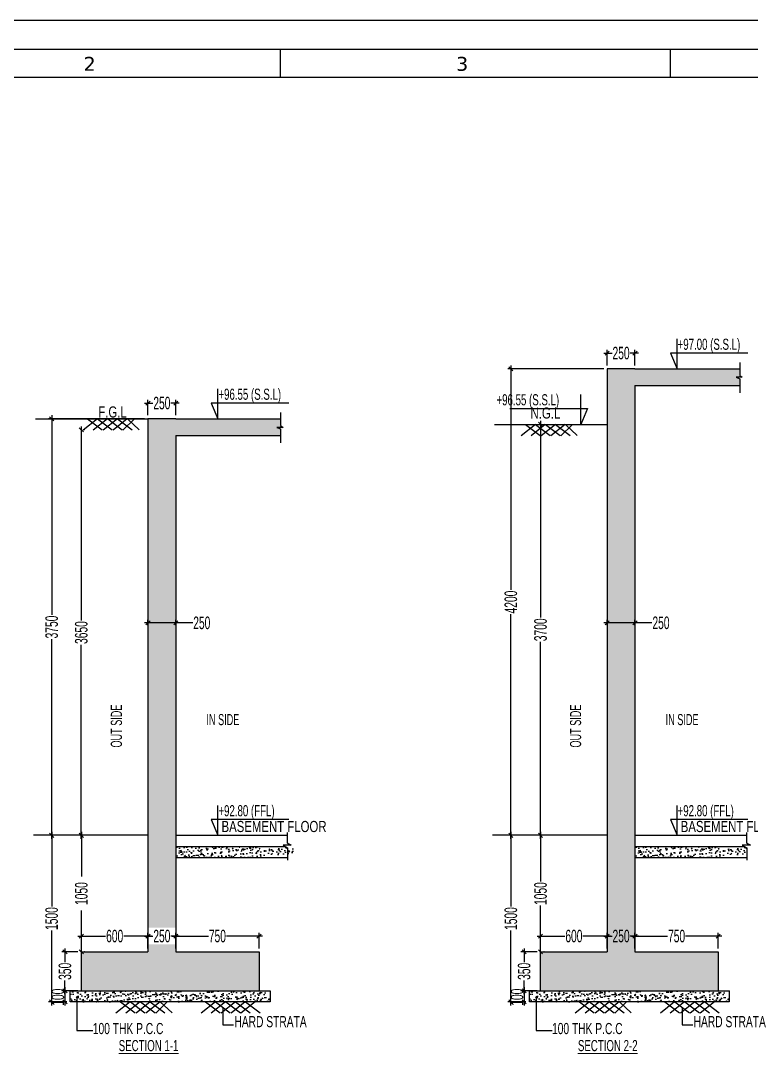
# Model space of a CAD drawing. Extents: x 1878645 to 3043969, y -1160829 to -603973.
# Drawn here: x 2182562 to 2189143, y -714826 to -705527 of the extents above; entities that cross this region are included whole.
import ezdxf

# ---------------------------------------------------------------- set-up
doc = ezdxf.new("R2010")
doc.units = 0
doc.header["$LTSCALE"] = 100
doc.header["$PDMODE"] = 66
doc.linetypes.add('CONTINOUS', pattern=[0])
doc.linetypes.add('CONTINULUS', pattern=[0])
doc.layers.get('Defpoints').update_dxf_attribs({"lineweight": 0})
for name, color, linetype in [('C-HAT', 8, 'Continuous'), ('C-HATCH', 14, 'Continuous'), ('C-RETAINING WALL DETAILS', 4, 'Continuous'), ('C-T6-T7- PCC HATCH', 8, 'CONTINOUS'), ('Dim', 3, 'Continuous'), ('S-DIM', 9, 'Continuous'), ('S-LEVEL MARK', 4, 'Continuous')]:
    doc.layers.add(name, color=color, linetype=linetype)
doc.layers.add('STR-DIM', color=1, linetype='CONTINOUS', lineweight=5)
doc.styles.add('SOBHA', font='swisscl.ttf')
doc.styles.add('sobha.sed', font='swisscl.ttf', dxfattribs={"width": 0.8})
doc.styles.get("Standard").update_dxf_attribs({"font": 'verdana.ttf'})
doc.dimstyles.new('S-25 MM', dxfattribs={"dimscale": 25, "dimtxt": 2.5, "dimasz": 1.5, "dimexe": 1.15, "dimexo": 1.25, "dimgap": 0.1, "dimtad": 0, "dimdec": 0, "dimrnd": 0.0005, "dimzin": 0, "dimdsep": 46, "dimtxsty": 'sobha.sed', "dimblk": 'OBLIQUE', "dimcen": 0.09, "dimdle": 1.25, "dimclrd": 8, "dimclre": 8, "dimclrt": 6, "dimadec": 0, "dimazin": 0, "dimtfac": 1, "dimtdec": 0, "dimtofl": 0, "dimtmove": 1, "dimatfit": 3, "dimfxl": 1, "dimtolj": 1, "dimtzin": 0, "dimlwd": -1, "dimlwe": -1, "dimarcsym": 0})

# ---------------------------------------------------------------- blocks, each defined once
blk = doc.blocks.new('_OBLIQUE')
at = {"color": 0, "linetype": 'ByBlock'}
blk.add_line((-0.5, -0.5), (0.5, 0.5), dxfattribs=at)
blk = doc.blocks.new('*D183')
at = {"layer": 'Defpoints', "color": 0, "transparency": 16777216}
for p in [(2183108.8, -713912.1), (2182961.1, -714262.1), (2183108.8, -714262.1)]:
    blk.add_point(p, dxfattribs=at)
at = {"layer": 'Dim', "color": 8, "transparency": 16777216}
for p, q in [((2183077.6, -713912.1), (2182932.4, -713912.1)), ((2182961.1, -713880.9), (2182961.1, -714005.9)), ((2182961.1, -714293.4), (2182961.1, -714168.3)), ((2183077.6, -714262.1), (2182932.4, -714262.1))]:
    blk.add_line(p, q, dxfattribs=at)
at = {"layer": 'Dim', "color": 8, "transparency": 16777216, "xscale": 37.5, "yscale": 37.5, "zscale": 37.5}
for p, rotation in [((2182961.1, -713912.1), 90), ((2182961.1, -714262.1), 270)]:
    blk.add_blockref('_OBLIQUE', p, dxfattribs=dict(at, rotation=rotation))
at = {"layer": 'Dim', "color": 6, "transparency": 16777216, "insert": (2182961.1, -714087.1), "char_height": 112.5, "attachment_point": 5, "rotation": 90, "style": 'sobha.sed'}
blk.add_mtext('\\A1;350', dxfattribs=at)
blk = doc.blocks.new('*D184')
at = {"layer": 'Defpoints', "color": 0, "transparency": 16777216}
for p in [(2183708.8, -713770.3), (2183708.8, -713821), (2183958.8, -713821)]:
    blk.add_point(p, dxfattribs=at)
at = {"layer": 'Dim', "color": 8, "transparency": 16777216}
for p, q in [((2183708.8, -713789.7), (2183708.8, -713741.5)), ((2183958.8, -713789.7), (2183958.8, -713741.5)), ((2183677.6, -713770.3), (2183752.7, -713770.3)), ((2183990.1, -713770.3), (2183914.9, -713770.3))]:
    blk.add_line(p, q, dxfattribs=at)
at = {"layer": 'Dim', "color": 8, "transparency": 16777216, "xscale": 37.5, "yscale": 37.5, "zscale": 37.5, "rotation": 180}
blk.add_blockref('_OBLIQUE', (2183708.8, -713770.3), dxfattribs=at)
at = {"layer": 'Dim', "color": 8, "transparency": 16777216, "xscale": 37.5, "yscale": 37.5, "zscale": 37.5}
blk.add_blockref('_OBLIQUE', (2183958.8, -713770.3), dxfattribs=at)
at = {"layer": 'Dim', "color": 6, "transparency": 16777216, "insert": (2183833.8, -713770.3), "char_height": 112.5, "attachment_point": 5, "style": 'sobha.sed'}
blk.add_mtext('\\A1;250', dxfattribs=at)
blk = doc.blocks.new('*D185')
at = {"layer": 'Defpoints', "color": 0, "transparency": 16777216}
for p in [(2183008.8, -714262.1), (2182961.1, -714362.1), (2183008.8, -714362.1)]:
    blk.add_point(p, dxfattribs=at)
at = {"layer": 'Dim', "color": 8, "transparency": 16777216}
for p, q in [((2182977.6, -714262.1), (2182932.4, -714262.1)), ((2182961.1, -714230.9), (2182961.1, -714393.4)), ((2182977.6, -714362.1), (2182932.4, -714362.1))]:
    blk.add_line(p, q, dxfattribs=at)
at = {"layer": 'Dim', "color": 8, "transparency": 16777216, "xscale": 37.5, "yscale": 37.5, "zscale": 37.5}
for p, rotation in [((2182961.1, -714262.1), 90), ((2182961.1, -714362.1), 270)]:
    blk.add_blockref('_OBLIQUE', p, dxfattribs=dict(at, rotation=rotation))
at = {"layer": 'Dim', "color": 6, "transparency": 16777216, "insert": (2182897.4, -714320.1), "char_height": 112.5, "attachment_point": 5, "rotation": 90, "style": 'sobha.sed'}
blk.add_mtext('\\A1;100', dxfattribs=at)
blk = doc.blocks.new('*D186')
at = {"layer": 'Defpoints', "color": 0, "transparency": 16777216}
for p in [(2182841.4, -712862.1), (2183047.7, -712862.1), (2183008.8, -714362.1)]:
    blk.add_point(p, dxfattribs=at)
at = {"layer": 'Dim', "color": 8, "transparency": 16777216}
for p, q in [((2183016.4, -712862.1), (2182812.6, -712862.1)), ((2182841.4, -712830.9), (2182841.4, -713503.8)), ((2182841.4, -714393.4), (2182841.4, -713720.4)), ((2182977.6, -714362.1), (2182812.6, -714362.1))]:
    blk.add_line(p, q, dxfattribs=at)
at = {"layer": 'Dim', "color": 8, "transparency": 16777216, "xscale": 37.5, "yscale": 37.5, "zscale": 37.5}
for p, rotation in [((2182841.4, -712862.1), 90), ((2182841.4, -714362.1), 270)]:
    blk.add_blockref('_OBLIQUE', p, dxfattribs=dict(at, rotation=rotation))
at = {"layer": 'Dim', "color": 6, "transparency": 16777216, "insert": (2182841.4, -713612.1), "char_height": 112.5, "attachment_point": 5, "rotation": 90, "style": 'sobha.sed'}
blk.add_mtext('\\A1;1500', dxfattribs=at)
blk = doc.blocks.new('*D187')
at = {"layer": 'Defpoints', "color": 0, "transparency": 16777216}
for p in [(2183708.8, -708971.1), (2183708.8, -709112.1), (2183958.8, -709112.1)]:
    blk.add_point(p, dxfattribs=at)
at = {"layer": 'Dim', "color": 8, "transparency": 16777216}
for p, q in [((2183677.6, -708971.1), (2183752.7, -708971.1)), ((2183708.8, -709080.9), (2183708.8, -708942.3)), ((2183990.1, -708971.1), (2183914.9, -708971.1)), ((2183958.8, -709080.9), (2183958.8, -708942.3))]:
    blk.add_line(p, q, dxfattribs=at)
at = {"layer": 'Dim', "color": 8, "transparency": 16777216, "xscale": 37.5, "yscale": 37.5, "zscale": 37.5, "rotation": 180}
blk.add_blockref('_OBLIQUE', (2183708.8, -708971.1), dxfattribs=at)
at = {"layer": 'Dim', "color": 8, "transparency": 16777216, "xscale": 37.5, "yscale": 37.5, "zscale": 37.5}
blk.add_blockref('_OBLIQUE', (2183958.8, -708971.1), dxfattribs=at)
at = {"layer": 'Dim', "color": 6, "transparency": 16777216, "insert": (2183833.8, -708971.1), "char_height": 112.5, "attachment_point": 5, "style": 'sobha.sed'}
blk.add_mtext('\\A1;250', dxfattribs=at)
blk = doc.blocks.new('*D188')
at = {"layer": 'Defpoints', "color": 0}
for p in [(2183108.8, -712862.1), (2183108.8, -712862.1), (2183108.8, -713912.1)]:
    blk.add_point(p, dxfattribs=at)
at = {"layer": 'Dim', "color": 8}
for p, q in [((2183108.8, -712830.9), (2183108.8, -713234.6)), ((2183140.1, -712862.1), (2183137.6, -712862.1)), ((2183108.8, -713943.4), (2183108.8, -713539.6)), ((2183140.1, -713912.1), (2183137.6, -713912.1))]:
    blk.add_line(p, q, dxfattribs=at)
at = {"layer": 'Dim', "color": 8, "xscale": 37.5, "yscale": 37.5, "zscale": 37.5}
for p, rotation in [((2183108.8, -712862.1), 90), ((2183108.8, -713912.1), 270)]:
    blk.add_blockref('_OBLIQUE', p, dxfattribs=dict(at, rotation=rotation))
at = {"layer": 'Dim', "color": 6, "insert": (2183108.8, -713387.1), "char_height": 112.5, "attachment_point": 5, "rotation": 90, "style": 'sobha.sed'}
blk.add_mtext('\\A1;1050', dxfattribs=at)
blk = doc.blocks.new('*D189')
at = {"layer": 'Defpoints', "color": 0, "transparency": 16777216}
for p in [(2183108.4, -709212.1), (2183108.4, -709212.1), (2183108.4, -712862.1)]:
    blk.add_point(p, dxfattribs=at)
at = {"layer": 'Dim', "color": 8, "transparency": 16777216}
for p, q in [((2183108.4, -709180.9), (2183108.4, -710927.8)), ((2183139.6, -709212.1), (2183137.1, -709212.1)), ((2183108.4, -712893.4), (2183108.4, -711146.5)), ((2183139.6, -712862.1), (2183137.1, -712862.1))]:
    blk.add_line(p, q, dxfattribs=at)
at = {"layer": 'Dim', "color": 8, "transparency": 16777216, "xscale": 37.5, "yscale": 37.5, "zscale": 37.5}
for p, rotation in [((2183108.4, -709212.1), 90), ((2183108.4, -712862.1), 270)]:
    blk.add_blockref('_OBLIQUE', p, dxfattribs=dict(at, rotation=rotation))
at = {"layer": 'Dim', "color": 6, "transparency": 16777216, "insert": (2183108.4, -711037.1), "char_height": 112.5, "attachment_point": 5, "rotation": 90, "style": 'sobha.sed'}
blk.add_mtext('\\A1;3650', dxfattribs=at)
blk = doc.blocks.new('*D190')
at = {"layer": 'Defpoints', "color": 0, "transparency": 16777216}
for p in [(2187244.5, -713912.1), (2187096.8, -714262.1), (2187244.5, -714262.1)]:
    blk.add_point(p, dxfattribs=at)
at = {"layer": 'Dim', "color": 8, "transparency": 16777216}
for p, q in [((2187213.2, -713912.1), (2187068.1, -713912.1)), ((2187096.8, -713880.9), (2187096.8, -714005.9)), ((2187096.8, -714293.4), (2187096.8, -714168.3)), ((2187213.2, -714262.1), (2187068.1, -714262.1))]:
    blk.add_line(p, q, dxfattribs=at)
at = {"layer": 'Dim', "color": 8, "transparency": 16777216, "xscale": 37.5, "yscale": 37.5, "zscale": 37.5}
for p, rotation in [((2187096.8, -713912.1), 90), ((2187096.8, -714262.1), 270)]:
    blk.add_blockref('_OBLIQUE', p, dxfattribs=dict(at, rotation=rotation))
at = {"layer": 'Dim', "color": 6, "transparency": 16777216, "insert": (2187096.8, -714087.1), "char_height": 112.5, "attachment_point": 5, "rotation": 90, "style": 'sobha.sed'}
blk.add_mtext('\\A1;350', dxfattribs=at)
blk = doc.blocks.new('*D191')
at = {"layer": 'Defpoints', "color": 0, "transparency": 16777216}
for p in [(2187144.5, -714262.1), (2187096.8, -714362.1), (2187144.5, -714362.1)]:
    blk.add_point(p, dxfattribs=at)
at = {"layer": 'Dim', "color": 8, "transparency": 16777216}
for p, q in [((2187113.2, -714262.1), (2187068.1, -714262.1)), ((2187096.8, -714230.9), (2187096.8, -714393.4)), ((2187113.2, -714362.1), (2187068.1, -714362.1))]:
    blk.add_line(p, q, dxfattribs=at)
at = {"layer": 'Dim', "color": 8, "transparency": 16777216, "xscale": 37.5, "yscale": 37.5, "zscale": 37.5}
for p, rotation in [((2187096.8, -714262.1), 90), ((2187096.8, -714362.1), 270)]:
    blk.add_blockref('_OBLIQUE', p, dxfattribs=dict(at, rotation=rotation))
at = {"layer": 'Dim', "color": 6, "transparency": 16777216, "insert": (2187033.1, -714320.1), "char_height": 112.5, "attachment_point": 5, "rotation": 90, "style": 'sobha.sed'}
blk.add_mtext('\\A1;100', dxfattribs=at)
blk = doc.blocks.new('*D192')
at = {"layer": 'Defpoints', "color": 0, "transparency": 16777216}
for p in [(2186977, -712862.1), (2187183.4, -712862.1), (2187144.5, -714362.1)]:
    blk.add_point(p, dxfattribs=at)
at = {"layer": 'Dim', "color": 8, "transparency": 16777216}
for p, q in [((2187152.1, -712862.1), (2186948.3, -712862.1)), ((2186977, -712830.9), (2186977, -713503.8)), ((2186977, -714393.4), (2186977, -713720.4)), ((2187113.2, -714362.1), (2186948.3, -714362.1))]:
    blk.add_line(p, q, dxfattribs=at)
at = {"layer": 'Dim', "color": 8, "transparency": 16777216, "xscale": 37.5, "yscale": 37.5, "zscale": 37.5}
for p, rotation in [((2186977, -712862.1), 90), ((2186977, -714362.1), 270)]:
    blk.add_blockref('_OBLIQUE', p, dxfattribs=dict(at, rotation=rotation))
at = {"layer": 'Dim', "color": 6, "transparency": 16777216, "insert": (2186977, -713612.1), "char_height": 112.5, "attachment_point": 5, "rotation": 90, "style": 'sobha.sed'}
blk.add_mtext('\\A1;1500', dxfattribs=at)
blk = doc.blocks.new('*D193')
at = {"layer": 'Defpoints', "color": 0, "transparency": 16777216}
for p in [(2187844.5, -708521.1), (2187844.5, -708662.1), (2188094.5, -708662.1)]:
    blk.add_point(p, dxfattribs=at)
at = {"layer": 'Dim', "color": 8, "transparency": 16777216}
for p, q in [((2187813.2, -708521.1), (2187888.4, -708521.1)), ((2187844.5, -708630.9), (2187844.5, -708492.3)), ((2188125.7, -708521.1), (2188050.6, -708521.1)), ((2188094.5, -708630.9), (2188094.5, -708492.3))]:
    blk.add_line(p, q, dxfattribs=at)
at = {"layer": 'Dim', "color": 8, "transparency": 16777216, "xscale": 37.5, "yscale": 37.5, "zscale": 37.5, "rotation": 180}
blk.add_blockref('_OBLIQUE', (2187844.5, -708521.1), dxfattribs=at)
at = {"layer": 'Dim', "color": 8, "transparency": 16777216, "xscale": 37.5, "yscale": 37.5, "zscale": 37.5}
blk.add_blockref('_OBLIQUE', (2188094.5, -708521.1), dxfattribs=at)
at = {"layer": 'Dim', "color": 6, "transparency": 16777216, "insert": (2187969.5, -708521.1), "char_height": 112.5, "attachment_point": 5, "style": 'sobha.sed'}
blk.add_mtext('\\A1;250', dxfattribs=at)
blk = doc.blocks.new('*D194')
at = {"layer": 'Defpoints', "color": 0, "transparency": 16777216}
for p in [(2187244.5, -712862.1), (2187244.5, -712862.1), (2187244.5, -713912.1)]:
    blk.add_point(p, dxfattribs=at)
at = {"layer": 'Dim', "color": 8, "transparency": 16777216}
for p, q in [((2187244.5, -712830.9), (2187244.5, -713278.8)), ((2187275.7, -712862.1), (2187273.2, -712862.1)), ((2187244.5, -713943.4), (2187244.5, -713495.4)), ((2187275.7, -713912.1), (2187273.2, -713912.1))]:
    blk.add_line(p, q, dxfattribs=at)
at = {"layer": 'Dim', "color": 8, "transparency": 16777216, "xscale": 37.5, "yscale": 37.5, "zscale": 37.5}
for p, rotation in [((2187244.5, -712862.1), 90), ((2187244.5, -713912.1), 270)]:
    blk.add_blockref('_OBLIQUE', p, dxfattribs=dict(at, rotation=rotation))
at = {"layer": 'Dim', "color": 6, "transparency": 16777216, "insert": (2187244.5, -713387.1), "char_height": 112.5, "attachment_point": 5, "rotation": 90, "style": 'sobha.sed'}
blk.add_mtext('\\A1;1050', dxfattribs=at)
blk = doc.blocks.new('*D195')
at = {"layer": 'Defpoints', "color": 0, "transparency": 16777216}
for p in [(2187244.1, -709162.1), (2187244.5, -709162.1), (2187244.5, -712862.1)]:
    blk.add_point(p, dxfattribs=at)
at = {"layer": 'Dim', "color": 8, "transparency": 16777216}
for p, q in [((2187244.5, -709130.9), (2187244.5, -710902.8)), ((2187275.3, -709162.1), (2187273.2, -709162.1)), ((2187244.5, -712893.4), (2187244.5, -711121.5)), ((2187275.7, -712862.1), (2187273.2, -712862.1))]:
    blk.add_line(p, q, dxfattribs=at)
at = {"layer": 'Dim', "color": 8, "transparency": 16777216, "xscale": 37.5, "yscale": 37.5, "zscale": 37.5}
for p, rotation in [((2187244.5, -709162.1), 90), ((2187244.5, -712862.1), 270)]:
    blk.add_blockref('_OBLIQUE', p, dxfattribs=dict(at, rotation=rotation))
at = {"layer": 'Dim', "color": 6, "transparency": 16777216, "insert": (2187244.5, -711012.1), "char_height": 112.5, "attachment_point": 5, "rotation": 90, "style": 'sobha.sed'}
blk.add_mtext('\\A1;3700', dxfattribs=at)
blk = doc.blocks.new('*D196')
at = {"layer": 'Defpoints', "color": 0, "transparency": 16777216}
for p in [(2183708.8, -713770.3), (2183108.8, -713912.1), (2183708.8, -713912.1)]:
    blk.add_point(p, dxfattribs=at)
at = {"layer": 'Dim', "color": 8, "transparency": 16777216}
for p, q in [((2183108.8, -713880.9), (2183108.8, -713741.5)), ((2183708.8, -713880.9), (2183708.8, -713741.5)), ((2183077.6, -713770.3), (2183327.5, -713770.3)), ((2183740.1, -713770.3), (2183490.1, -713770.3))]:
    blk.add_line(p, q, dxfattribs=at)
at = {"layer": 'Dim', "color": 8, "transparency": 16777216, "xscale": 37.5, "yscale": 37.5, "zscale": 37.5, "rotation": 180}
blk.add_blockref('_OBLIQUE', (2183108.8, -713770.3), dxfattribs=at)
at = {"layer": 'Dim', "color": 8, "transparency": 16777216, "xscale": 37.5, "yscale": 37.5, "zscale": 37.5}
blk.add_blockref('_OBLIQUE', (2183708.8, -713770.3), dxfattribs=at)
at = {"layer": 'Dim', "color": 6, "transparency": 16777216, "insert": (2183408.8, -713770.3), "char_height": 112.5, "attachment_point": 5, "style": 'sobha.sed'}
blk.add_mtext('\\A1;600', dxfattribs=at)
blk = doc.blocks.new('*D197')
at = {"layer": 'Defpoints', "color": 0, "transparency": 16777216}
for p in [(2184708.8, -713770.3), (2183958.8, -713912.1), (2184708.8, -713912.1)]:
    blk.add_point(p, dxfattribs=at)
at = {"layer": 'Dim', "color": 8, "transparency": 16777216}
for p, q in [((2183958.8, -713880.9), (2183958.8, -713741.5)), ((2184708.8, -713880.9), (2184708.8, -713741.5)), ((2183927.6, -713770.3), (2184253, -713770.3)), ((2184740.1, -713770.3), (2184414.7, -713770.3))]:
    blk.add_line(p, q, dxfattribs=at)
at = {"layer": 'Dim', "color": 8, "transparency": 16777216, "xscale": 37.5, "yscale": 37.5, "zscale": 37.5, "rotation": 180}
blk.add_blockref('_OBLIQUE', (2183958.8, -713770.3), dxfattribs=at)
at = {"layer": 'Dim', "color": 8, "transparency": 16777216, "xscale": 37.5, "yscale": 37.5, "zscale": 37.5}
blk.add_blockref('_OBLIQUE', (2184708.8, -713770.3), dxfattribs=at)
at = {"layer": 'Dim', "color": 6, "transparency": 16777216, "insert": (2184333.8, -713770.3), "char_height": 112.5, "attachment_point": 5, "style": 'sobha.sed'}
blk.add_mtext('\\A1;750', dxfattribs=at)
blk = doc.blocks.new('*D198')
at = {"layer": 'Defpoints', "color": 0, "transparency": 16777216}
for p in [(2182841.4, -709112.1), (2183708.8, -709112.1), (2183047.7, -712862.1)]:
    blk.add_point(p, dxfattribs=at)
at = {"layer": 'Dim', "color": 8, "transparency": 16777216}
for p, q in [((2182841.4, -709080.9), (2182841.4, -710877.8)), ((2183677.6, -709112.1), (2182812.6, -709112.1)), ((2182841.4, -712893.4), (2182841.4, -711096.5)), ((2183016.4, -712862.1), (2182812.6, -712862.1))]:
    blk.add_line(p, q, dxfattribs=at)
at = {"layer": 'Dim', "color": 8, "transparency": 16777216, "xscale": 37.5, "yscale": 37.5, "zscale": 37.5}
for p, rotation in [((2182841.4, -709112.1), 90), ((2182841.4, -712862.1), 270)]:
    blk.add_blockref('_OBLIQUE', p, dxfattribs=dict(at, rotation=rotation))
at = {"layer": 'Dim', "color": 6, "transparency": 16777216, "insert": (2182841.4, -710987.1), "char_height": 112.5, "attachment_point": 5, "rotation": 90, "style": 'sobha.sed'}
blk.add_mtext('\\A1;3750', dxfattribs=at)
blk = doc.blocks.new('*D199')
at = {"layer": 'Defpoints', "color": 0, "transparency": 16777216}
for p in [(2186977, -708662.1), (2187844.5, -708662.1), (2187183.4, -712862.1)]:
    blk.add_point(p, dxfattribs=at)
at = {"layer": 'Dim', "color": 8, "transparency": 16777216}
for p, q in [((2186977, -708630.9), (2186977, -710652.2)), ((2187813.2, -708662.1), (2186948.3, -708662.1)), ((2186977, -712893.4), (2186977, -710872)), ((2187152.1, -712862.1), (2186948.3, -712862.1))]:
    blk.add_line(p, q, dxfattribs=at)
at = {"layer": 'Dim', "color": 8, "transparency": 16777216, "xscale": 37.5, "yscale": 37.5, "zscale": 37.5}
for p, rotation in [((2186977, -708662.1), 90), ((2186977, -712862.1), 270)]:
    blk.add_blockref('_OBLIQUE', p, dxfattribs=dict(at, rotation=rotation))
at = {"layer": 'Dim', "color": 6, "transparency": 16777216, "insert": (2186977, -710762.1), "char_height": 112.5, "attachment_point": 5, "rotation": 90, "style": 'sobha.sed'}
blk.add_mtext('\\A1;4200', dxfattribs=at)
blk = doc.blocks.new('*D213')
at = {"layer": 'Defpoints', "color": 0, "transparency": 16777216}
for p in [(2187844.5, -713770.3), (2187244.5, -713912.1), (2187844.5, -713912.1)]:
    blk.add_point(p, dxfattribs=at)
at = {"layer": 'Dim', "color": 8, "transparency": 16777216}
for p, q in [((2187244.5, -713880.9), (2187244.5, -713741.5)), ((2187844.5, -713880.9), (2187844.5, -713741.5)), ((2187213.2, -713770.3), (2187463.2, -713770.3)), ((2187875.7, -713770.3), (2187625.8, -713770.3))]:
    blk.add_line(p, q, dxfattribs=at)
at = {"layer": 'Dim', "color": 8, "transparency": 16777216, "xscale": 37.5, "yscale": 37.5, "zscale": 37.5, "rotation": 180}
blk.add_blockref('_OBLIQUE', (2187244.5, -713770.3), dxfattribs=at)
at = {"layer": 'Dim', "color": 8, "transparency": 16777216, "xscale": 37.5, "yscale": 37.5, "zscale": 37.5}
blk.add_blockref('_OBLIQUE', (2187844.5, -713770.3), dxfattribs=at)
at = {"layer": 'Dim', "color": 6, "transparency": 16777216, "insert": (2187544.5, -713770.3), "char_height": 112.5, "attachment_point": 5, "style": 'sobha.sed'}
blk.add_mtext('\\A1;600', dxfattribs=at)
blk = doc.blocks.new('*D217')
at = {"layer": 'Defpoints', "color": 0, "transparency": 16777216}
for p in [(2187844.5, -713770.3), (2187844.5, -713821), (2188094.5, -713821)]:
    blk.add_point(p, dxfattribs=at)
at = {"layer": 'Dim', "color": 8, "transparency": 16777216}
for p, q in [((2187844.5, -713789.7), (2187844.5, -713741.5)), ((2188094.5, -713789.7), (2188094.5, -713741.5)), ((2187813.2, -713770.3), (2187888.4, -713770.3)), ((2188125.7, -713770.3), (2188050.6, -713770.3))]:
    blk.add_line(p, q, dxfattribs=at)
at = {"layer": 'Dim', "color": 8, "transparency": 16777216, "xscale": 37.5, "yscale": 37.5, "zscale": 37.5, "rotation": 180}
blk.add_blockref('_OBLIQUE', (2187844.5, -713770.3), dxfattribs=at)
at = {"layer": 'Dim', "color": 8, "transparency": 16777216, "xscale": 37.5, "yscale": 37.5, "zscale": 37.5}
blk.add_blockref('_OBLIQUE', (2188094.5, -713770.3), dxfattribs=at)
at = {"layer": 'Dim', "color": 6, "transparency": 16777216, "insert": (2187969.5, -713770.3), "char_height": 112.5, "attachment_point": 5, "style": 'sobha.sed'}
blk.add_mtext('\\A1;250', dxfattribs=at)
blk = doc.blocks.new('*D220')
at = {"layer": 'Defpoints', "color": 0, "transparency": 16777216}
for p in [(2188844.5, -713770.3), (2188094.5, -713912.1), (2188844.5, -713912.1)]:
    blk.add_point(p, dxfattribs=at)
at = {"layer": 'Dim', "color": 8, "transparency": 16777216}
for p, q in [((2188094.5, -713880.9), (2188094.5, -713741.5)), ((2188844.5, -713880.9), (2188844.5, -713741.5)), ((2188063.2, -713770.3), (2188388.6, -713770.3)), ((2188875.7, -713770.3), (2188550.3, -713770.3))]:
    blk.add_line(p, q, dxfattribs=at)
at = {"layer": 'Dim', "color": 8, "transparency": 16777216, "xscale": 37.5, "yscale": 37.5, "zscale": 37.5, "rotation": 180}
blk.add_blockref('_OBLIQUE', (2188094.5, -713770.3), dxfattribs=at)
at = {"layer": 'Dim', "color": 8, "transparency": 16777216, "xscale": 37.5, "yscale": 37.5, "zscale": 37.5}
blk.add_blockref('_OBLIQUE', (2188844.5, -713770.3), dxfattribs=at)
at = {"layer": 'Dim', "color": 6, "transparency": 16777216, "insert": (2188469.5, -713770.3), "char_height": 112.5, "attachment_point": 5, "style": 'sobha.sed'}
blk.add_mtext('\\A1;750', dxfattribs=at)
blk = doc.blocks.new('*D853')
at = {"layer": 'Defpoints', "color": 0, "transparency": 16777216}
for p in [(2187844.5, -710949.9), (2187844.5, -711000.6), (2188094.5, -711000.6)]:
    blk.add_point(p, dxfattribs=at)
at = {"layer": 'Dim', "color": 8, "transparency": 16777216}
for p, q in [((2188125.7, -710949.9), (2187813.2, -710949.9)), ((2187844.5, -710969.3), (2187844.5, -710921.1)), ((2188094.5, -710969.3), (2188094.5, -710921.1)), ((2188247.8, -710949.9), (2188094.5, -710949.9))]:
    blk.add_line(p, q, dxfattribs=at)
at = {"layer": 'Dim', "color": 8, "transparency": 16777216, "xscale": 37.5, "yscale": 37.5, "zscale": 37.5, "rotation": 180}
blk.add_blockref('_OBLIQUE', (2187844.5, -710949.9), dxfattribs=at)
at = {"layer": 'Dim', "color": 8, "transparency": 16777216, "xscale": 37.5, "yscale": 37.5, "zscale": 37.5}
blk.add_blockref('_OBLIQUE', (2188094.5, -710949.9), dxfattribs=at)
at = {"layer": 'Dim', "color": 6, "transparency": 16777216, "insert": (2188328.9, -710949.9), "char_height": 112.5, "attachment_point": 5, "style": 'sobha.sed'}
blk.add_mtext('\\A1;250', dxfattribs=at)
blk = doc.blocks.new('*D854')
at = {"layer": 'Defpoints', "color": 0, "transparency": 16777216}
for p in [(2183708.8, -710949.9), (2183708.8, -711000.6), (2183958.8, -711000.6)]:
    blk.add_point(p, dxfattribs=at)
at = {"layer": 'Dim', "color": 8, "transparency": 16777216}
for p, q in [((2183990.1, -710949.9), (2183677.6, -710949.9)), ((2183708.8, -710969.3), (2183708.8, -710921.1)), ((2183958.8, -710969.3), (2183958.8, -710921.1)), ((2184112.1, -710949.9), (2183958.8, -710949.9))]:
    blk.add_line(p, q, dxfattribs=at)
at = {"layer": 'Dim', "color": 8, "transparency": 16777216, "xscale": 37.5, "yscale": 37.5, "zscale": 37.5, "rotation": 180}
blk.add_blockref('_OBLIQUE', (2183708.8, -710949.9), dxfattribs=at)
at = {"layer": 'Dim', "color": 8, "transparency": 16777216, "xscale": 37.5, "yscale": 37.5, "zscale": 37.5}
blk.add_blockref('_OBLIQUE', (2183958.8, -710949.9), dxfattribs=at)
at = {"layer": 'Dim', "color": 6, "transparency": 16777216, "insert": (2184193.2, -710949.9), "char_height": 112.5, "attachment_point": 5, "style": 'sobha.sed'}
blk.add_mtext('\\A1;250', dxfattribs=at)

msp = doc.modelspace()

# ---------------------------------------------------------------- hatches: boundary and pattern name
at = {"layer": 'C-HAT'}
h = msp.add_hatch(dxfattribs=at)
h.set_pattern_fill('AR-CONC', color=256, scale=0.5, angle=0.842058985)
h.set_pattern_definition([(50.84206, (1898422.14, -640032.3), (91.199619, -6.629973), [9.525, -104.775]), (355.84206, (1898422.14, -640032.3), (-19.02371, 95.259134), [7.62, -83.820292]), (101.293504, (1898429.74, -640032.86), (72.17591, 88.629157), [8.095004, -89.045122]), (47.02626, (1898421.76, -640006.91), (135.833814, -19.02698), [14.2875, -157.1625]), (97.477617, (1898433.08, -640008.49), (116.87114, 125.44417), [12.14251, -133.567804]), (352.02621, (1898421.76, -640006.9), (116.87114, 125.44417), [11.429984, -125.729866]), (21.84206, (1898434.556, -640013.07), (76.550462, -50.013001), [9.525, -104.775]), (326.84206, (1898434.56, -640013.07), (29.544248, 92.538164), [7.62, -83.82]), (72.293504, (1898440.935, -640017.24), (106.09471, 42.525163), [8.095004, -89.04497]), (38.342059, (1898422.137, -640032.303), (0.922817, 42.295649), [0, -82.804, 0, -85.09, 0, -84.1375]), (8.342059, (1898422.137, -640032.303), (32.670088, 50.5758746), [0, -48.514, 0, -80.899, 0, -32.0675]), (328.342059, (1898393.82, -640032.72), (67.8300714, -1.8677313), [0, -31.75, 0, -99.06, 0, -131.445]), (318.34206, (1898381.12, -640032.906), (73.869756, 13.800339), [0, -41.275, 0, -65.786, 0, -93.345])])
h.paths.add_polyline_path([(2183008.80635, -714262.1187), (2183008.80635, -714362.1187), (2184808.80635, -714362.1187), (2184808.80635, -714262.1187)])
h = msp.add_hatch(dxfattribs=at)
h.set_pattern_fill('AR-CONC', color=256, scale=0.5, angle=0.842058985)
h.set_pattern_definition([(50.84206, (1902557.814, -640032.3), (91.199619, -6.629973), [9.525, -104.775]), (355.84206, (1902557.81, -640032.3), (-19.02371, 95.259134), [7.62, -83.820292]), (101.293504, (1902565.41, -640032.86), (72.17591, 88.629157), [8.095004, -89.045122]), (47.02626, (1902557.44, -640006.91), (135.833814, -19.02698), [14.2875, -157.1625]), (97.477617, (1902568.76, -640008.49), (116.87114, 125.44417), [12.14251, -133.567804]), (352.02621, (1902557.44, -640006.9), (116.87114, 125.44417), [11.429984, -125.729866]), (21.84206, (1902570.23, -640013.07), (76.550462, -50.013001), [9.525, -104.775]), (326.84206, (1902570.23, -640013.07), (29.544248, 92.538164), [7.62, -83.82]), (72.293504, (1902576.61, -640017.24), (106.09471, 42.525163), [8.095004, -89.04497]), (38.342059, (1902557.814, -640032.303), (0.922817, 42.295649), [0, -82.804, 0, -85.09, 0, -84.1375]), (8.342059, (1902557.814, -640032.303), (32.670088, 50.5758746), [0, -48.514, 0, -80.899, 0, -32.0675]), (328.342059, (1902529.496, -640032.72), (67.8300714, -1.8677313), [0, -31.75, 0, -99.06, 0, -131.445]), (318.34206, (1902516.8, -640032.906), (73.869756, 13.800339), [0, -41.275, 0, -65.786, 0, -93.345])])
h.paths.add_polyline_path([(2187144.48264, -714262.1187), (2187144.48264, -714362.1187), (2188944.48264, -714362.1187), (2188944.48264, -714262.1187)])
at = {"layer": 'C-HATCH', "linetype": 'ByBlock'}
h = msp.add_hatch(dxfattribs=at)
h.set_pattern_fill('AR-CONC', color=8, scale=12.5)
h.set_pattern_definition([(50, (-14342100.065, 19784847.54), (89.65752283, -7.84401687), [9.375, -103.125]), (355, (-14342100.065, 19784847.54), (-17.3439167, 94.0240167), [7.5, -82.5]), (100.45144446, (-14342092.59, 19784846.89), (72.31360584, 86.17999887), [7.967524, -87.642764]), (46.1842, (-14342100.06, 19784872.54), (133.40516633, -20.6899101), [14.0625, -154.6875]), (96.6356355, (-14342088.95, 19784870.82), (116.8327432, 121.7648251), [11.95129275, -131.46422]), (351.184164, (-14342100.06, 19784872.54), (116.8327431, 121.764825), [11.25, -123.7500001]), (21, (-14342087.565, 19784866.29), (74.61338151, -50.32736133), [9.375, -103.125]), (326, (-14342087.565, 19784866.29), (30.4144165, 90.64375563), [7.5, -82.5]), (71.45144474, (-14342081.35, 19784862.1), (105.0277971, 40.3163941), [7.96752375, -87.642764]), (37.5, (-14342100.065, 19784847.544), (1.519981915, 41.61173173), [0, -81.5, 0, -83.75, 0, -82.8125]), (7.5, (-14342100.065, 19784847.544), (32.88369218, 49.301463985), [0, -47.75, 0, -79.625, 0, -31.5625]), (327.5, (-14342127.94, 19784847.544), (66.72780452, -2.819358967), [0, -31.25, 0, -97.5, 0, -129.375]), (317.5, (-14342140.44, 19784847.544), (72.89827117, 12.51312279), [0, -40.625, 0, -64.75, 0, -91.875])])
h.paths.add_polyline_path([(2185015.5353, -713037.1187), (2184758.80635, -713037.1187), (2184758.80635, -713062.1187), (2183958.80635, -713062.1187), (2183958.80635, -712962.1187), (2184992.82065, -712962.1187), (2185015.5353, -712975.42068)])
h = msp.add_hatch(dxfattribs=at)
h.set_pattern_fill('AR-CONC', color=8, scale=12.5)
h.set_pattern_definition([(50, (-14337964.39, 19784847.54), (89.65752283, -7.84401687), [9.375, -103.125]), (355, (-14337964.39, 19784847.54), (-17.3439167, 94.0240167), [7.5, -82.5]), (100.45144446, (-14337956.92, 19784846.89), (72.31360584, 86.17999887), [7.967524, -87.642764]), (46.1842, (-14337964.39, 19784872.54), (133.40516633, -20.6899101), [14.0625, -154.6875]), (96.6356355, (-14337953.27, 19784870.82), (116.8327432, 121.7648251), [11.95129275, -131.46422]), (351.184164, (-14337964.39, 19784872.54), (116.8327431, 121.764825), [11.25, -123.7500001]), (21, (-14337951.89, 19784866.29), (74.61338151, -50.32736133), [9.375, -103.125]), (326, (-14337951.89, 19784866.29), (30.4144165, 90.64375563), [7.5, -82.5]), (71.45144474, (-14337945.67, 19784862.1), (105.0277971, 40.3163941), [7.96752375, -87.642764]), (37.5, (-14337964.39, 19784847.544), (1.519981915, 41.61173173), [0, -81.5, 0, -83.75, 0, -82.8125]), (7.5, (-14337964.39, 19784847.544), (32.88369218, 49.301463985), [0, -47.75, 0, -79.625, 0, -31.5625]), (327.5, (-14337992.263, 19784847.544), (66.72780452, -2.819358967), [0, -31.25, 0, -97.5, 0, -129.375]), (317.5, (-14338004.763, 19784847.544), (72.89827117, 12.51312279), [0, -40.625, 0, -64.75, 0, -91.875])])
h.paths.add_polyline_path([(2189079.1387, -712962.1187), (2189101.21159, -712975.42068), (2189101.21159, -713037.1187), (2188894.48264, -713037.1187), (2188894.48264, -713062.1187), (2188094.48264, -713062.1187), (2188094.48264, -712962.1187)])
at = {"layer": 'Dim', "transparency": 33554546}
h = msp.add_hatch(color=8, dxfattribs=at)
h.paths.add_polyline_path([(2188844.48264, -714262.1187), (2188844.48264, -713912.1187), (2188094.48264, -713912.1187), (2188094.48264, -708812.1187), (2189038.93761, -708812.1187), (2189038.93761, -708751.65721), (2189006.11222, -708738.33132), (2189060.47928, -708738.33132), (2189038.93761, -708721.93026), (2189038.93761, -708662.1187), (2188094.48264, -708662.1187), (2187844.48264, -708662.1187), (2187844.48264, -713912.1187), (2187244.48264, -713912.1187), (2187244.48264, -714262.1187)])
h.paths.add_polyline_path([(2187841.6255, -713695.26185), (2187841.6255, -713845.26185), (2188097.33978, -713845.26185), (2188097.33978, -713695.26185)], flags=24)
h = msp.add_hatch(color=8, dxfattribs=at)
h.paths.add_polyline_path([(2183958.80635, -709412.1187), (2183958.80635, -713912.1187), (2184708.80635, -713912.1187), (2184708.80635, -714262.1187), (2183108.80635, -714262.1187), (2183108.80635, -713912.1187), (2183708.80635, -713912.1187), (2183708.80635, -709212.1187), (2183708.80635, -709112.1187), (2183958.80635, -709112.1187), (2184338.66433, -709112.1187), (2184903.26132, -709112.1187), (2184903.26132, -709172.77566), (2184903.26132, -709189.17672), (2184903.26132, -709202.50262), (2184903.26132, -709262.1187), (2183958.80635, -709262.1187)])
h.paths.add_polyline_path([(2183705.94921, -713695.26185), (2183705.94921, -713845.26185), (2183961.66349, -713845.26185), (2183961.66349, -713695.26185)])

# ---------------------------------------------------------------- linework, layer by layer
at = {"color": 35}
msp.add_line((2206077.06103, -705527.26406), (2177627.72865, -705527.26406), dxfattribs=at)
for p, q in [((2205816.24204, -705788.08304), (2177878.51614, -705788.08304)), ((2184900.56573, -705788.08304), (2184900.56573, -706038.87053)), ((2188411.59053, -705788.08304), (2188411.59053, -706038.87053)), ((2205816.24204, -706038.87053), (2178129.30362, -706038.87053))]:
    msp.add_line(p, q)
at = {"layer": 'C-RETAINING WALL DETAILS', "color": 2}
for p, q in [((2187844.48264, -708662.1187), (2187844.48264, -713912.1187)), ((2188094.48264, -708662.1187), (2187844.48264, -708662.1187)), ((2188094.48264, -708662.1187), (2189038.93761, -708662.1187)), ((2188094.48264, -708662.1187), (2189038.93761, -708662.1187)), ((2188094.48264, -708812.1187), (2188094.48264, -713912.1187)), ((2188094.48264, -708812.1187), (2189038.93761, -708812.1187)), ((2183708.80635, -709112.1187), (2183708.80635, -713912.1187)), ((2183958.80635, -709112.1187), (2183708.80635, -709112.1187)), ((2183958.80635, -709112.1187), (2184903.26132, -709112.1187)), ((2183958.80635, -709112.1187), (2184903.26132, -709112.1187)), ((2183958.80635, -709262.1187), (2183958.80635, -713912.1187)), ((2183958.80635, -709262.1187), (2184903.26132, -709262.1187)), ((2183958.80635, -712862.1187), (2184963.60123, -712862.1187)), ((2188094.48264, -712862.1187), (2189099.27753, -712862.1187)), ((2183958.80635, -712962.1187), (2184942.82065, -712962.1187)), ((2188094.48264, -712962.1187), (2189078.49695, -712962.1187)), ((2183958.80635, -713062.1187), (2184965.5353, -713062.1187)), ((2188094.48264, -713062.1187), (2189101.21159, -713062.1187)), ((2183958.80635, -713912.1187), (2184708.80635, -713912.1187)), ((2188094.48264, -713912.1187), (2188844.48264, -713912.1187))]:
    msp.add_line(p, q, dxfattribs=at)
for points in [[(2184963.60123, -712836.54501), (2184963.60123, -712929.54854), (2184998.30024, -712951.54744), (2184925.92078, -712951.54744), (2184965.5353, -712975.42068), (2184965.5353, -713085.95643)], [(2189099.27753, -712836.54501), (2189099.27753, -712929.54854), (2189133.97653, -712951.54744), (2189061.59708, -712951.54744), (2189101.21159, -712975.42068), (2189101.21159, -713085.95643)], [(2183108.80635, -714262.1187), (2183108.80635, -713912.1187), (2183708.80635, -713912.1187)], [(2183958.80635, -713912.1187), (2184708.80635, -713912.1187), (2184708.80635, -714262.1187)], [(2187244.48264, -714262.1187), (2187244.48264, -713912.1187), (2187844.48264, -713912.1187)], [(2188094.48264, -713912.1187), (2188844.48264, -713912.1187), (2188844.48264, -714262.1187)]]:
    msp.add_lwpolyline(points, dxfattribs=at)
for points in [[(2183008.80635, -714262.1187), (2184808.80635, -714262.1187), (2184808.80635, -714362.1187), (2183008.80635, -714362.1187)], [(2187144.48264, -714262.1187), (2188944.48264, -714262.1187), (2188944.48264, -714362.1187), (2187144.48264, -714362.1187)]]:
    msp.add_lwpolyline(points, close=True, dxfattribs=at)
at = {"layer": 'C-T6-T7- PCC HATCH', "color": 8, "linetype": 'CONTINULUS'}
for p, q in [((2182694.20083, -709112.1187), (2183708.80635, -709112.1187)), ((2183253.44285, -709112.1187), (2183124.81174, -709214.77479)), ((2183165.27484, -709112.1187), (2183296.90545, -709212.2454)), ((2183343.08483, -709112.1187), (2183214.45372, -709214.77479)), ((2183254.91682, -709112.1187), (2183386.54743, -709212.2454)), ((2183434.23311, -709112.1187), (2183305.602, -709214.77479)), ((2183346.0651, -709112.1187), (2183477.69571, -709212.2454)), ((2183522.36879, -709112.1187), (2183393.73768, -709214.77479)), ((2183434.20078, -709112.1187), (2183565.83139, -709212.2454)), ((2183587.01077, -709112.1187), (2183483.37966, -709214.77479)), ((2183523.84276, -709112.1187), (2183630.47337, -709212.2454)), ((2186829.87712, -709162.1187), (2187844.48264, -709162.1187)), ((2187197.60332, -709162.1187), (2187068.97221, -709264.77479)), ((2187109.43531, -709162.1187), (2187241.06592, -709262.2454)), ((2187287.2453, -709162.1187), (2187158.61419, -709264.77479)), ((2187199.07729, -709162.1187), (2187330.7079, -709262.2454)), ((2187378.39358, -709162.1187), (2187249.76247, -709264.77479)), ((2187290.22557, -709162.1187), (2187421.85618, -709262.2454)), ((2187466.52926, -709162.1187), (2187337.89815, -709264.77479)), ((2187378.36125, -709162.1187), (2187509.99186, -709262.2454)), ((2187531.17124, -709162.1187), (2187427.54013, -709264.77479)), ((2187468.00323, -709162.1187), (2187574.63384, -709262.2454)), ((2183708.80635, -712862.1187), (2182677.15071, -712862.1187)), ((2187844.48264, -712862.1187), (2186812.827, -712862.1187)), ((2183548.71434, -714362.1187), (2183420.08324, -714464.77479)), ((2183460.54634, -714362.1187), (2183592.17694, -714462.2454)), ((2183638.35632, -714362.1187), (2183509.72521, -714464.77479)), ((2183550.18831, -714362.1187), (2183681.81892, -714462.2454)), ((2183729.5046, -714362.1187), (2183600.87349, -714464.77479)), ((2183641.33659, -714362.1187), (2183772.9672, -714462.2454)), ((2183817.64028, -714362.1187), (2183689.00917, -714464.77479)), ((2183729.47227, -714362.1187), (2183861.10288, -714462.2454)), ((2183882.28226, -714362.1187), (2183778.65115, -714464.77479)), ((2183819.11425, -714362.1187), (2183925.74486, -714462.2454)), ((2184316.35365, -714362.1187), (2184187.72254, -714464.77479)), ((2184228.18564, -714362.1187), (2184359.81625, -714462.2454)), ((2184405.99563, -714362.1187), (2184277.36452, -714464.77479)), ((2184317.82762, -714362.1187), (2184449.45823, -714462.2454)), ((2184497.1439, -714362.1187), (2184368.5128, -714464.77479)), ((2184408.9759, -714362.1187), (2184540.6065, -714462.2454)), ((2184585.27958, -714362.1187), (2184456.64848, -714464.77479)), ((2184497.11158, -714362.1187), (2184628.74218, -714462.2454)), ((2184674.92156, -714362.1187), (2184546.29045, -714464.77479)), ((2184586.75355, -714362.1187), (2184718.38416, -714462.2454)), ((2187684.39064, -714362.1187), (2187555.75953, -714464.77479)), ((2187596.22263, -714362.1187), (2187727.85324, -714462.2454)), ((2187774.03262, -714362.1187), (2187645.40151, -714464.77479)), ((2187685.86461, -714362.1187), (2187817.49521, -714462.2454)), ((2187865.18089, -714362.1187), (2187736.54978, -714464.77479)), ((2187777.01288, -714362.1187), (2187908.64349, -714462.2454)), ((2187953.31657, -714362.1187), (2187824.68546, -714464.77479)), ((2187865.14856, -714362.1187), (2187996.77917, -714462.2454)), ((2188017.95855, -714362.1187), (2187914.32744, -714464.77479)), ((2187954.79054, -714362.1187), (2188061.42115, -714462.2454)), ((2188452.02994, -714362.1187), (2188323.39883, -714464.77479)), ((2188363.86193, -714362.1187), (2188495.49254, -714462.2454)), ((2188541.67192, -714362.1187), (2188413.04081, -714464.77479)), ((2188453.50391, -714362.1187), (2188585.13452, -714462.2454)), ((2188632.8202, -714362.1187), (2188504.18909, -714464.77479)), ((2188544.65219, -714362.1187), (2188676.2828, -714462.2454)), ((2188720.95588, -714362.1187), (2188592.32477, -714464.77479)), ((2188632.78787, -714362.1187), (2188764.41848, -714462.2454)), ((2188810.59786, -714362.1187), (2188681.96675, -714464.77479)), ((2188722.42985, -714362.1187), (2188854.06045, -714462.2454))]:
    msp.add_line(p, q, dxfattribs=at)
at = {"layer": 'S-DIM', "linetype": 'Continuous'}
for points in [[(2189038.93761, -708604.12623), (2189038.93761, -708721.93026), (2189060.47928, -708738.33132), (2189006.11222, -708738.33132), (2189038.93761, -708751.65721), (2189038.93761, -708878.24197)], [(2184903.26132, -709054.12623), (2184903.26132, -709172.77566), (2184924.80299, -709189.17672), (2184870.43593, -709189.17672), (2184903.26132, -709202.50262), (2184903.26132, -709328.24197)]]:
    msp.add_lwpolyline(points, dxfattribs=at)
at = {"layer": 'S-LEVEL MARK', "color": 1, "linetype": 'CONTINULUS'}
for points in [[(2189111.76347, -708519.99316), (2188413.24766, -708519.99316), (2188474.34063, -708662.1187), (2188474.34063, -708393.47364)], [(2184976.08717, -708969.99316), (2184277.57137, -708969.99316), (2184338.66433, -709112.1187), (2184338.66433, -708843.47364)], [(2186969.088, -709019.99316), (2187667.60381, -709019.99316), (2187606.51084, -709162.1187), (2187606.51084, -708893.47364)], [(2184976.08717, -712719.99316), (2184277.57137, -712719.99316), (2184338.66433, -712862.1187), (2184338.66433, -712593.47364)], [(2189111.76347, -712719.99316), (2188413.24766, -712719.99316), (2188474.34063, -712862.1187), (2188474.34063, -712593.47364)]]:
    msp.add_lwpolyline(points, dxfattribs=at)

# ---------------------------------------------------------------- texts
for s, p in [('2', (2183128.48324, -705978.87344)), ('3', (2186483.33565, -705978.87344))]:
    msp.add_text(s, height=125.39374).set_placement(p)
at = {"layer": 'Dim', "color": 6, "style": 'sobha.sed'}
for s, p in [('F.G.L', (2183261.1396, -709100.51179)), ('N.G.L', (2187154.10277, -709110.21762)), ('BASEMENT FLOOR', (2184371.21361, -712833.1077)), ('BASEMENT FLOOR', (2188506.88991, -712833.1077))]:
    msp.add_text(s, height=100, dxfattribs=at).set_placement(p)
at = {"layer": 'Dim', "color": 6, "style": 'sobha.sed', "width": 0.9}
for s, p in [('HARD STRATA', (2184487.15183, -714590.43324)), ('HARD STRATA', (2188622.82812, -714590.43324)), ('100 THK P.C.C ', (2183211.93982, -714652.21476)), ('100 THK P.C.C ', (2187347.61611, -714652.21476))]:
    msp.add_text(s, height=100, dxfattribs=at).set_placement(p)
at = {"layer": 'Dim', "color": 6, "char_height": 100, "width": 3358.1194209, "attachment_point": 5, "rotation": 90, "style": 'sobha.sed'}
for insert in [(2183424.73323, -711878.7124), (2187560.40952, -711878.7124)]:
    msp.add_mtext('\\A1;OUT SIDE', dxfattribs=dict(at, insert=insert))
at = {"layer": 'Dim', "color": 6, "char_height": 100, "width": 3358.1194209, "attachment_point": 5, "style": 'sobha.sed'}
for insert in [(2184383.3938, -711821.34094), (2188519.0701, -711821.34094)]:
    msp.add_mtext('\\A1;IN SIDE', dxfattribs=dict(at, insert=insert))
at = {"layer": 'STR-DIM', "color": 30, "style": 'SOBHA', "width": 0.85}
for s, p in [('+97.00 (S.S.L)', (2188478.76766, -708490.96686)), ('+96.55 (S.S.L)', (2184343.09137, -708940.96686)), ('+96.55 (S.S.L)', (2186847.60762, -708990.96686)), ('+92.80 (FFL)', (2184343.09137, -712690.96686)), ('+92.80 (FFL)', (2188478.76766, -712690.96686)), ('%%USECTION 1-1', (2183445.30209, -714805.7003)), ('%%USECTION 2-2', (2187580.97838, -714805.7003))]:
    msp.add_text(s, height=100, dxfattribs=at).set_placement(p)

# ---------------------------------------------------------------- dimensions: what is measured, and where the dimension line sits
at = {"layer": 'Dim'}
for base, p1, p2, picture, middle in [((2187844.48264, -708521.05725), (2188094.48264, -708662.1187), (2187844.48264, -708662.1187), '*D193', (2187969.48264, -708521.05725)), ((2183708.80635, -708971.05725), (2183958.80635, -709112.1187), (2183708.80635, -709112.1187), '*D187', (2183833.80635, -708971.05725)), ((2183708.80635, -713770.26185), (2183108.80635, -713912.1187), (2183708.80635, -713912.1187), '*D196', (2183408.80635, -713770.26185)), ((2183708.80635, -713770.26185), (2183958.80635, -713820.98441), (2183708.80635, -713820.98441), '*D184', (2183833.80635, -713770.26185)), ((2184708.80635, -713770.26185), (2183958.80635, -713912.1187), (2184708.80635, -713912.1187), '*D197', (2184333.80635, -713770.26185)), ((2187844.48264, -713770.26185), (2187244.48264, -713912.1187), (2187844.48264, -713912.1187), '*D213', (2187544.48264, -713770.26185)), ((2187844.48264, -713770.26185), (2188094.48264, -713820.98441), (2187844.48264, -713820.98441), '*D217', (2187969.48264, -713770.26185)), ((2188844.48264, -713770.26185), (2188094.48264, -713912.1187), (2188844.48264, -713912.1187), '*D220', (2188469.48264, -713770.26185))]:
    dim = msp.add_linear_dim(base=base, p1=p1, p2=p2, dimstyle='S-25 MM', override={"dimtxt": 4.5, "dimblk": 'OBLIQUE'}, dxfattribs=at)
    dim.commit()
    dim.dimension.update_dxf_attribs({"geometry": picture, "text_midpoint": middle})
for base, p1, p2, picture, middle in [((2186977.0368, -708662.1187), (2187183.36709, -712862.1187), (2187844.48264, -708662.1187), '*D199', (2186977.0368, -710762.1187)), ((2182841.36051, -709112.1187), (2183047.69079, -712862.1187), (2183708.80635, -709112.1187), '*D198', (2182841.36051, -710987.1187)), ((2183108.3841, -709212.1187), (2183108.3841, -712862.1187), (2183108.3841, -709212.1187), '*D189', (2183108.3841, -711037.1187)), ((2187244.48264, -709162.1187), (2187244.48264, -712862.1187), (2187244.06039, -709162.1187), '*D195', (2187244.48264, -711012.1187)), ((2182841.36051, -712862.1187), (2183008.80635, -714362.1187), (2183047.69079, -712862.1187), '*D186', (2182841.36051, -713612.1187)), ((2186977.0368, -712862.1187), (2187144.48264, -714362.1187), (2187183.36709, -712862.1187), '*D192', (2186977.0368, -713612.1187)), ((2187244.48264, -712862.1187), (2187244.48264, -713912.1187), (2187244.48264, -712862.1187), '*D194', (2187244.48264, -713387.1187)), ((2182961.12599, -714262.1187), (2183108.80635, -713912.1187), (2183108.80635, -714262.1187), '*D183', (2182961.12599, -714087.1187)), ((2187096.80228, -714262.1187), (2187244.48264, -713912.1187), (2187244.48264, -714262.1187), '*D190', (2187096.80228, -714087.1187))]:
    dim = msp.add_linear_dim(base=base, p1=p1, p2=p2, angle=90, dimstyle='S-25 MM', override={"dimtxt": 4.5, "dimblk": 'OBLIQUE'}, dxfattribs=at)
    dim.commit()
    dim.dimension.update_dxf_attribs({"geometry": picture, "text_midpoint": middle})
for base, p1, p2, picture, middle in [((2183708.80635, -710949.85151), (2183958.80635, -711000.57407), (2183708.80635, -711000.57407), '*D854', (2184193.18005, -710949.85151)), ((2187844.48264, -710949.85151), (2188094.48264, -711000.57407), (2187844.48264, -711000.57407), '*D853', (2188328.85635, -710949.85151))]:
    dim = msp.add_linear_dim(base=base, p1=p1, p2=p2, dimstyle='S-25 MM', override={"dimtxt": 4.5, "dimblk": 'OBLIQUE'}, dxfattribs=at)
    dim.commit()
    dim.dimension.update_dxf_attribs({"geometry": picture, "text_midpoint": middle, "dimtype": 160})
for base, p1, p2, override, picture, middle in [((2183108.80635, -712862.1187), (2183108.80635, -713912.1187), (2183108.80635, -712862.1187), {"dimtxt": 4.5, "dimblk": 'OBLIQUE'}, '*D188', (2183108.80635, -713387.1187)), ((2182961.12599, -714362.1187), (2183008.80635, -714262.1187), (2183008.80635, -714362.1187), {"dimtxt": 4.5, "dimblk": 'OBLIQUE'}, '*D185', (2182897.37599, -714320.08424)), ((2187096.80228, -714362.1187), (2187144.48264, -714262.1187), (2187144.48264, -714362.1187), {"dimtxt": 4.5}, '*D191', (2187033.05228, -714320.08424))]:
    dim = msp.add_linear_dim(base=base, p1=p1, p2=p2, angle=90, dimstyle='S-25 MM', override=override, dxfattribs=at)
    dim.commit()
    dim.dimension.update_dxf_attribs({"geometry": picture, "text_midpoint": middle, "dimtype": 160})

# ---------------------------------------------------------------- leaders
for points in [[(2183067.81042, -714310.79921), (2183067.81042, -714621.08588), (2183212.61086, -714621.08588)], [(2187203.48671, -714310.79921), (2187203.48671, -714621.08588), (2187348.28715, -714621.08588)], [(2184383.64292, -714412.18205), (2184383.64292, -714567.96873), (2184479.45498, -714567.96873)], [(2188519.31921, -714412.18205), (2188519.31921, -714567.96873), (2188615.13128, -714567.96873)]]:
    msp.add_leader(points, dimstyle='S-25 MM', dxfattribs=at)

doc.saveas('drawing.dxf')
